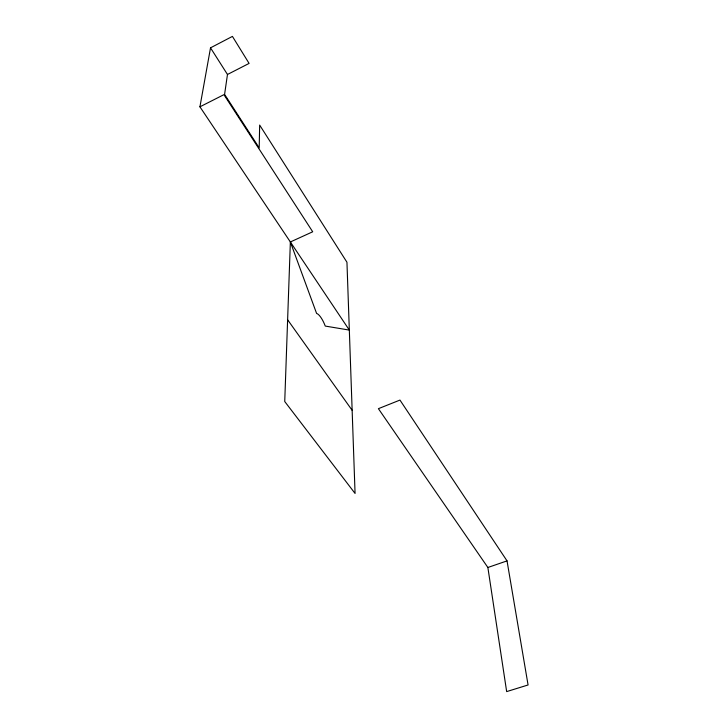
<?xml version="1.0" encoding="UTF-8"?>
<svg xmlns="http://www.w3.org/2000/svg" width="728" height="728" viewBox="0 0 728 728"><rect width="100%" height="100%" fill="white"/><g stroke="black" fill="none" stroke-linecap="round" stroke-linejoin="round"><path stroke-width="1.09" d="M290.363 241.969L316.607 313.468A12.886 3.758 66.7 0 1 325.252 326.071L349.331 330.093L199.927 106.816L223.924 94.658L312.703 231.786L290.363 241.969L284.739 401.528L355.064 493.447L346.947 262.235L259.659 125.07L259.195 147.884L224.588 94.385L227.473 74.483L210.519 47.839L232.423 36.4L249.094 63.409L227.473 74.483M199.927 106.816L210.519 47.839M487.869 567.485L507.034 560.888L528.073 684.975L506.661 691.6L487.869 567.485L378.405 408.672L399.963 400.082L507.034 560.888M287.615 319.774L352.143 410.292"/></g></svg>
